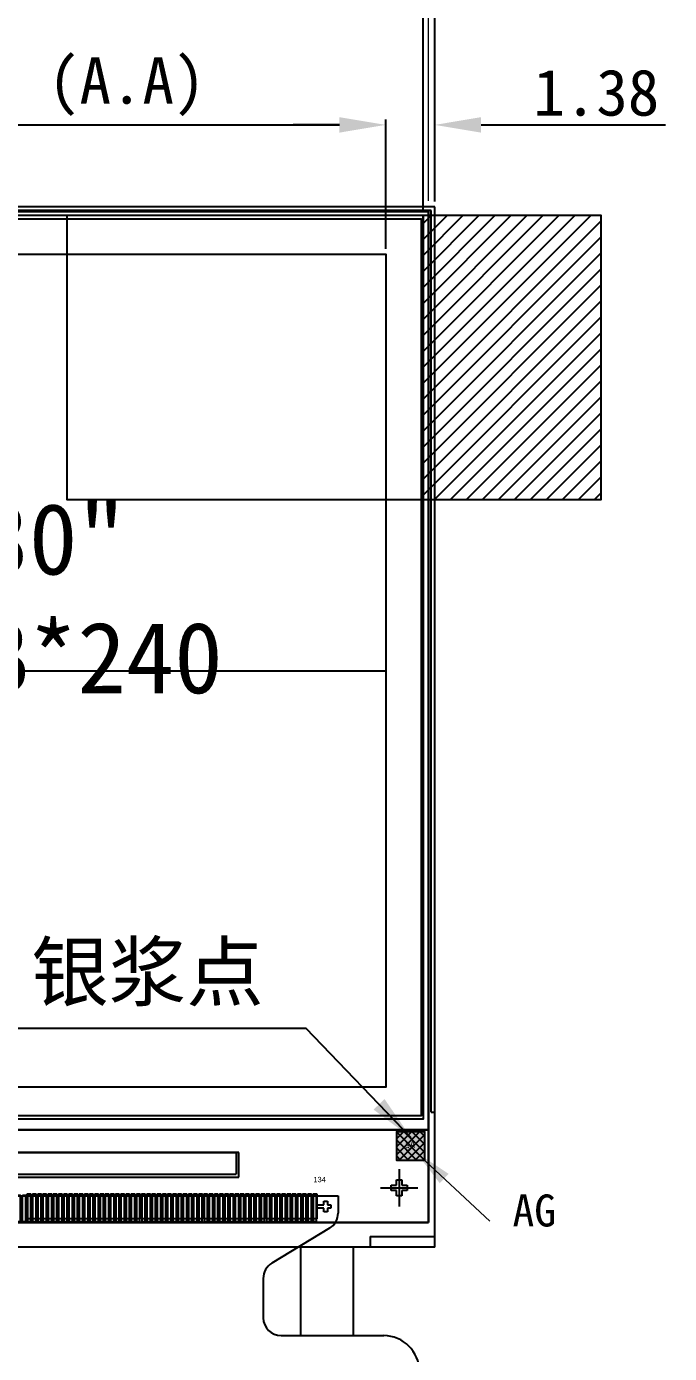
# Model space of a CAD drawing. Header units: millimetres. Extents: x 1344 to 1592, y 492 to 647.
# Drawn here: x 1395.15 to 1413.22, y 579 to 616.28 of the extents above; entities that cross this region are included whole.
import ezdxf
from ezdxf.lldxf.tags import DXFTag

# ---------------------------------------------------------------- set-up
doc = ezdxf.new("R2010")
doc.units = ezdxf.units.MM
for name, color, linetype in [('D.S.T', 170, 'Continuous'), ('dim', 3, 'Continuous'), ('FPC', 30, 'Continuous'), ('lcd', 4, 'Continuous')]:
    doc.layers.add(name, color=color, linetype=linetype)
doc.styles.get("Standard").update_dxf_attribs({"font": 'txt', "bigfont": 'gbcbig.shx'})
doc.styles.add('TITLE', font='arial.ttf')
doc.styles.add('宋', font='SimSun.ttf')
doc.styles.add('宋体', font='SimSun.ttf')
tags = doc.linetypes.add('CENTER', pattern=[2, 1.25, -0.25, 0.25, -0.25]).pattern_tags.tags
tags[10:11] = [DXFTag(74, 4), DXFTag(75, 0), DXFTag(340, '0'), DXFTag(46, 0.0), DXFTag(50, 0.0), DXFTag(44, 0.0), DXFTag(45, 0.0)]
tags[8:9] = [DXFTag(74, 4), DXFTag(75, 0), DXFTag(340, '0'), DXFTag(46, 0.0), DXFTag(50, 0.0), DXFTag(44, 0.0), DXFTag(45, 0.0)]
tags[6:7] = [DXFTag(74, 4), DXFTag(75, 0), DXFTag(340, '0'), DXFTag(46, 0.0), DXFTag(50, 0.0), DXFTag(44, 0.0), DXFTag(45, 0.0)]
tags[4:5] = [DXFTag(74, 4), DXFTag(75, 0), DXFTag(340, '0'), DXFTag(46, 0.0), DXFTag(50, 0.0), DXFTag(44, 0.0), DXFTag(45, 0.0)]
doc.dimstyles.new('ISO-25$7', dxfattribs={"dimscale": 0.5, "dimtxt": 2.5, "dimasz": 2, "dimexe": 1.25, "dimexo": 0.625, "dimtad": 0, "dimdsep": 46, "dimtxsty": 'TITLE', "dimcen": 2.5, "dimclrd": 7, "dimclre": 256, "dimclrt": 7, "dimadec": 0, "dimazin": 0, "dimtfac": 1, "dimtmove": 0, "dimatfit": 0, "dimfxl": 1, "dimlwd": 9, "dimlwe": 9, "dimarcsym": 0})
doc.dimstyles.get("Standard").update_dxf_attribs({"dimtxt": 3, "dimasz": 1.5, "dimexe": 0.3, "dimexo": 0.3, "dimgap": 0.5, "dimtad": 1, "dimtoh": 1, "dimdsep": 46, "dimtxsty": 'Standard', "dimcen": 0.5, "dimclrd": 2, "dimclre": 3, "dimclrt": 6, "dimadec": 1, "dimazin": 0, "dimtfac": 1, "dimtofl": 0, "dimtmove": 0, "dimatfit": 3, "dimfxl": 1, "dimtolj": 1, "dimtzin": 0, "dimarcsym": 0})
doc.dimstyles.new('标准', dxfattribs={"dimtxt": 1.8, "dimasz": 1.5, "dimexe": 0.5, "dimexo": 0.4, "dimgap": 0.1, "dimtad": 1, "dimzin": 1, "dimdsep": 46, "dimtxsty": '宋体', "dimblk": 'CLOSEDBLANK', "dimcen": 0.09, "dimclrd": 96, "dimclre": 96, "dimclrt": 3, "dimadec": 0, "dimazin": 0, "dimtfac": 1, "dimtofl": 0, "dimtmove": 0, "dimatfit": 1, "dimldrblk": 'CLOSEDBLANK', "dimfxl": 1, "dimtolj": 1, "dimlwd": 0, "dimlwe": 0, "dimarcsym": 0})

# ---------------------------------------------------------------- blocks, each defined once
blk = doc.blocks.new('*D8')
at = {"layer": 'Defpoints', "color": 0, "transparency": 16777216}
for p in [(1405.248, 613.519), (1381.848, 609.883), (1405.248, 609.883)]:
    blk.add_point(p, dxfattribs=at)
at = {"layer": 'dim', "color": 3, "lineweight": -2, "transparency": 16777216}
for p, q in [((1381.848, 610.033), (1381.848, 613.669)), ((1405.248, 610.033), (1405.248, 613.669))]:
    blk.add_line(p, q, dxfattribs=at)
at = {"layer": 'dim', "color": 2, "lineweight": -2, "transparency": 16777216}
blk.add_line((1383.148, 613.519), (1403.948, 613.519), dxfattribs=at)
at = {"layer": 'dim', "color": 2, "transparency": 16777216}
for points in [[(1383.148, 613.736), (1383.148, 613.302), (1381.848, 613.519)], [(1403.948, 613.736), (1403.948, 613.302), (1405.248, 613.519)]]:
    blk.add_solid(points, dxfattribs=at)
at = {"layer": 'dim', "color": 3, "transparency": 16777216, "insert": (1393.548, 614.592), "char_height": 1.3, "attachment_point": 5, "style": '宋体'}
blk.add_mtext('\\A1;23.40 LCD (A.A)', dxfattribs=at)
blk = doc.blocks.new('*D9')
at = {"layer": 'Defpoints', "color": 0, "transparency": 16777216}
for p in [(1406.628, 623.52), (1380.468, 611.213), (1406.628, 611.213)]:
    blk.add_point(p, dxfattribs=at)
at = {"layer": 'dim', "color": 3, "lineweight": -2, "transparency": 16777216}
for p, q in [((1380.468, 611.363), (1380.468, 623.67)), ((1406.628, 611.363), (1406.628, 623.67))]:
    blk.add_line(p, q, dxfattribs=at)
at = {"layer": 'dim', "color": 2, "lineweight": -2, "transparency": 16777216}
blk.add_line((1381.768, 623.52), (1405.328, 623.52), dxfattribs=at)
at = {"layer": 'dim', "color": 2, "transparency": 16777216}
for points in [[(1381.768, 623.736), (1381.768, 623.303), (1380.468, 623.52)], [(1405.328, 623.736), (1405.328, 623.303), (1406.628, 623.52)]]:
    blk.add_solid(points, dxfattribs=at)
at = {"layer": 'dim', "color": 3, "transparency": 16777216, "insert": (1392.388, 624.593), "char_height": 1.3, "attachment_point": 5, "style": '宋体'}
blk.add_mtext('\\A1;26.16%%P0.2 (BL)', dxfattribs=at)
blk = doc.blocks.new('*D13')
at = {"layer": 'Defpoints', "color": 0, "transparency": 16777216}
for p in [(1406.628, 613.519), (1406.628, 611.213), (1405.248, 609.883)]:
    blk.add_point(p, dxfattribs=at)
at = {"layer": 'dim', "color": 3, "lineweight": -2, "transparency": 16777216}
for p, q in [((1405.248, 610.033), (1405.248, 613.669)), ((1406.628, 611.363), (1406.628, 613.669))]:
    blk.add_line(p, q, dxfattribs=at)
at = {"layer": 'dim', "color": 2, "lineweight": -2, "transparency": 16777216}
for p, q in [((1403.948, 613.519), (1402.648, 613.519)), ((1407.928, 613.519), (1413.108, 613.519))]:
    blk.add_line(p, q, dxfattribs=at)
at = {"layer": 'dim', "color": 2, "transparency": 16777216}
for points in [[(1403.948, 613.736), (1403.948, 613.302), (1405.248, 613.519)], [(1407.928, 613.736), (1407.928, 613.302), (1406.628, 613.519)]]:
    blk.add_solid(points, dxfattribs=at)
at = {"layer": 'dim', "color": 3, "transparency": 16777216, "insert": (1411.168, 614.419), "char_height": 1.3, "attachment_point": 5, "style": '宋体'}
blk.add_mtext('\\A1;1.38', dxfattribs=at)
blk = doc.blocks.new('*D15')
at = {"layer": 'Defpoints', "color": 0, "transparency": 16777216}
for p in [(1406.298, 616.812), (1380.798, 610.983), (1406.298, 610.983)]:
    blk.add_point(p, dxfattribs=at)
at = {"layer": 'dim', "color": 3, "lineweight": -2, "transparency": 16777216}
for p, q in [((1380.798, 611.133), (1380.798, 616.962)), ((1406.298, 611.133), (1406.298, 616.962))]:
    blk.add_line(p, q, dxfattribs=at)
at = {"layer": 'dim', "color": 2, "lineweight": -2, "transparency": 16777216}
blk.add_line((1382.098, 616.812), (1404.998, 616.812), dxfattribs=at)
at = {"layer": 'dim', "color": 2, "transparency": 16777216}
for points in [[(1382.098, 617.029), (1382.098, 616.595), (1380.798, 616.812)], [(1404.998, 617.029), (1404.998, 616.595), (1406.298, 616.812)]]:
    blk.add_solid(points, dxfattribs=at)
at = {"layer": 'dim', "color": 3, "transparency": 16777216, "insert": (1393.548, 617.885), "char_height": 1.3, "attachment_point": 5, "style": '宋体'}
blk.add_mtext('\\A1;25.50%%P0.2 (POL)', dxfattribs=at)
blk = doc.blocks.new('*D17')
at = {"layer": 'Defpoints', "color": 0, "transparency": 16777216}
for p in [(1406.628, 616.812), (1406.628, 611.213), (1406.298, 610.983)]:
    blk.add_point(p, dxfattribs=at)
at = {"layer": 'dim', "color": 2, "lineweight": -2, "transparency": 16777216}
for p, q in [((1404.998, 616.812), (1403.698, 616.812)), ((1407.928, 616.812), (1413.223, 616.812))]:
    blk.add_line(p, q, dxfattribs=at)
at = {"layer": 'dim', "color": 3, "lineweight": -2, "transparency": 16777216}
for p, q in [((1406.298, 611.133), (1406.298, 616.962)), ((1406.628, 611.363), (1406.628, 616.962))]:
    blk.add_line(p, q, dxfattribs=at)
at = {"layer": 'dim', "color": 2, "transparency": 16777216}
for points in [[(1404.998, 617.029), (1404.998, 616.595), (1406.298, 616.812)], [(1407.928, 617.029), (1407.928, 616.595), (1406.628, 616.812)]]:
    blk.add_solid(points, dxfattribs=at)
at = {"layer": 'dim', "color": 3, "transparency": 16777216, "insert": (1411.225, 617.712), "char_height": 1.3, "attachment_point": 5, "style": '宋体'}
blk.add_mtext('\\A1;0.33', dxfattribs=at)
blk = doc.blocks.new('*D19')
at = {"color": 2, "lineweight": 0, "transparency": 16777216}
for p, q in [((1380.648, 611.383), (1380.648, 620.527)), ((1406.448, 611.383), (1406.448, 620.527)), ((1382.148, 620.227), (1404.948, 620.227))]:
    blk.add_line(p, q, dxfattribs=at)
at = {"color": 2, "transparency": 16777216}
for points in [[(1382.148, 620.477), (1382.148, 619.977), (1380.648, 620.227)], [(1404.948, 620.477), (1404.948, 619.977), (1406.448, 620.227)]]:
    blk.add_solid(points, dxfattribs=at)
at = {"layer": 'Defpoints', "color": 0, "transparency": 16777216}
for p in [(1406.448, 620.227), (1380.648, 611.083), (1406.448, 611.083)]:
    blk.add_point(p, dxfattribs=at)
at = {"color": 3, "transparency": 16777216, "insert": (1393.548, 621.25), "char_height": 1.3, "attachment_point": 5, "style": '宋体'}
blk.add_mtext('\\A1;25.80%%P0.2 (LCD)', dxfattribs=at)
blk = doc.blocks.new('_ClosedBlank')
at = {"color": 0, "linetype": 'ByBlock', "lineweight": -2}
for p, q in [((-1, 0.167), (0, 0)), ((-1, 0.167), (-1, -0.167)), ((0, 0), (-1, -0.167))]:
    blk.add_line(p, q, dxfattribs=at)
blk = doc.blocks.new('*U31')
at = {"layer": 'FPC', "color": 2}
blk.add_lwpolyline([(-0.04, 0.375), (0.04, 0.375), (0.04, -0.375), (-0.04, -0.375)], close=True, dxfattribs=at)
blk = doc.blocks.new('*U32')
at = {"layer": 'FPC', "color": 0, "linetype": 'ByBlock', "lineweight": -2, "transparency": 16777216}
for p in [(0, 0), (0.146, 0), (0.292, 0), (0.438, 0), (0.584, 0), (0.73, 0), (0.876, 0), (1.022, 0), (1.168, 0), (1.314, 0), (1.46, 0), (1.606, 0), (1.752, 0), (1.898, 0), (2.044, 0), (2.19, 0), (2.336, 0), (2.482, 0), (2.628, 0), (2.774, 0), (2.92, 0), (3.066, 0), (3.212, 0), (3.358, 0), (3.504, 0), (3.65, 0), (3.796, 0), (3.942, 0), (4.088, 0), (4.234, 0), (4.38, 0), (4.526, 0), (4.672, 0), (4.818, 0), (4.964, 0), (5.11, 0), (5.256, 0), (5.402, 0), (5.548, 0), (5.694, 0), (5.84, 0), (5.986, 0), (6.132, 0), (6.278, 0), (6.424, 0), (6.57, 0), (6.716, 0), (6.862, 0), (7.008, 0), (7.154, 0), (7.3, 0), (7.446, 0), (7.592, 0), (7.738, 0), (7.884, 0), (8.03, 0), (8.176, 0), (8.322, 0), (8.468, 0), (8.614, 0), (8.76, 0), (8.906, 0), (9.052, 0), (9.198, 0), (9.344, 0), (9.49, 0), (9.636, 0), (9.782, 0), (9.928, 0), (10.074, 0), (10.22, 0), (10.366, 0), (10.512, 0), (10.658, 0), (10.804, 0), (10.95, 0), (11.096, 0), (11.242, 0), (11.388, 0), (11.534, 0), (11.68, 0), (11.826, 0), (11.972, 0), (12.118, 0), (12.264, 0), (12.41, 0), (12.556, 0), (12.702, 0), (12.848, 0), (12.994, 0), (13.14, 0), (13.286, 0), (13.432, 0), (13.578, 0), (13.724, 0), (13.87, 0), (14.016, 0), (14.162, 0), (14.308, 0), (14.454, 0), (14.6, 0), (14.746, 0), (14.892, 0), (15.038, 0), (15.184, 0), (15.33, 0), (15.476, 0), (15.622, 0), (15.768, 0), (15.914, 0), (16.06, 0), (16.206, 0), (16.352, 0), (16.498, 0), (16.644, 0), (16.79, 0), (16.936, 0), (17.082, 0), (17.228, 0), (17.374, 0), (17.52, 0), (17.666, 0), (17.812, 0), (17.958, 0), (18.104, 0), (18.25, 0), (18.396, 0), (18.542, 0), (18.688, 0), (18.834, 0), (18.98, 0), (19.126, 0), (19.272, 0), (19.418, 0)]:
    blk.add_blockref('*U31', p, dxfattribs=at)

msp = doc.modelspace()

# ---------------------------------------------------------------- hatches: boundary and pattern name
h = msp.add_hatch()
h.set_pattern_fill('ANSI31', color=3, scale=0.1, style=0)
h.set_pattern_definition([(45, (152.34845, -22.21564), (-0.2245064, 0.2245064), [])])
h.paths.add_polyline_path([(1411.298, 610.983), (1406.298, 610.983), (1406.298, 602.983), (1411.298, 602.983)])
h = msp.add_hatch()
h.set_pattern_fill('ANSI37', color=4, scale=0.05, style=0)
h.set_pattern_definition([(45, (1337.95719, 494.98773), (-0.1122532, 0.1122532), []), (135, (1337.95719, 494.98773), (-0.1122532, -0.1122532), [])])
h.paths.add_polyline_path([(1406.348, 584.433), (1406.348, 585.233), (1405.548, 585.233), (1405.548, 584.433)])
at = {"layer": 'lcd'}
h = msp.add_hatch(color=2, dxfattribs=at)
h.paths.add_polyline_path([(1405.548, 585.233), (1406.348, 585.233), (1406.348, 584.433), (1405.548, 584.433)])
h.paths.add_polyline_path([(1406.121, 585.028), (1405.802, 585.028), (1405.802, 584.692), (1406.121, 584.692)], flags=24)

# ---------------------------------------------------------------- linework, layer by layer
for p, q in [((1406.628, 611.213), (1380.468, 611.213)), ((1406.528, 611.113), (1380.568, 611.113)), ((1406.528, 585.783), (1406.528, 611.113)), ((1406.628, 581.993), (1406.628, 611.213)), ((1406.628, 581.993), (1406.628, 611.213)), ((1406.528, 585.783), (1406.628, 585.783)), ((1386.048, 584.649), (1401.048, 584.649)), ((1401.048, 584.649), (1401.048, 584.041)), ((1386.048, 584.041), (1401.048, 584.041)), ((1406.628, 581.993), (1380.468, 581.993)), ((1404.808, 582.293), (1404.808, 581.993)), ((1404.808, 582.293), (1406.628, 582.293))]:
    msp.add_line(p, q)
at = {"color": 0}
msp.add_line((1406.628, 581.993), (1406.628, 611.143), dxfattribs=at)
msp.add_line((1406.628, 581.993), (1406.628, 611.143), dxfattribs=at)
msp.add_line((1406.628, 581.993), (1406.628, 611.143), dxfattribs=at)
at = {"color": 4, "linetype": 'CENTER'}
msp.add_line((1381.848, 598.183), (1405.248, 598.183), dxfattribs=at)
at = {"color": 4}
for p, q in [((1406.448, 585.283), (1380.648, 585.283)), ((1401.125, 584.653), (1385.97, 584.653)), ((1401.125, 583.955), (1401.125, 584.653)), ((1405.623, 584.183), (1405.623, 583.133)), ((1385.97, 583.955), (1401.125, 583.955)), ((1405.548, 583.733), (1405.548, 583.883)), ((1405.548, 583.883), (1405.698, 583.883)), ((1405.548, 583.733), (1405.548, 583.883)), ((1405.548, 583.883), (1405.698, 583.883)), ((1405.698, 583.883), (1405.698, 583.733)), ((1405.698, 583.883), (1405.698, 583.733)), ((1395.176, 583.483), (1395.278, 583.483)), ((1395.176, 582.783), (1395.176, 583.483)), ((1395.278, 583.483), (1395.278, 582.783)), ((1395.322, 583.483), (1395.424, 583.483)), ((1395.322, 582.783), (1395.322, 583.483)), ((1395.424, 583.483), (1395.424, 582.783)), ((1395.468, 583.483), (1395.57, 583.483)), ((1395.468, 582.783), (1395.468, 583.483)), ((1395.57, 583.483), (1395.57, 582.783)), ((1395.614, 583.483), (1395.716, 583.483)), ((1395.614, 582.783), (1395.614, 583.483)), ((1395.716, 583.483), (1395.716, 582.783)), ((1395.76, 583.483), (1395.862, 583.483)), ((1395.76, 582.783), (1395.76, 583.483)), ((1395.862, 583.483), (1395.862, 582.783)), ((1395.906, 583.483), (1396.008, 583.483)), ((1395.906, 582.783), (1395.906, 583.483)), ((1396.008, 583.483), (1396.008, 582.783)), ((1396.052, 583.483), (1396.154, 583.483)), ((1396.052, 582.783), (1396.052, 583.483)), ((1396.154, 583.483), (1396.154, 582.783)), ((1396.198, 583.483), (1396.3, 583.483)), ((1396.198, 582.783), (1396.198, 583.483)), ((1396.3, 583.483), (1396.3, 582.783)), ((1396.344, 583.483), (1396.446, 583.483)), ((1396.344, 582.783), (1396.344, 583.483)), ((1396.446, 583.483), (1396.446, 582.783)), ((1396.49, 583.483), (1396.592, 583.483)), ((1396.49, 582.783), (1396.49, 583.483)), ((1396.592, 583.483), (1396.592, 582.783)), ((1396.636, 583.483), (1396.738, 583.483)), ((1396.636, 582.783), (1396.636, 583.483)), ((1396.738, 583.483), (1396.738, 582.783)), ((1396.782, 583.483), (1396.884, 583.483)), ((1396.782, 582.783), (1396.782, 583.483)), ((1396.884, 583.483), (1396.884, 582.783)), ((1396.928, 583.483), (1397.03, 583.483)), ((1396.928, 582.783), (1396.928, 583.483)), ((1397.03, 583.483), (1397.03, 582.783)), ((1397.074, 583.483), (1397.176, 583.483)), ((1397.074, 582.783), (1397.074, 583.483)), ((1397.176, 583.483), (1397.176, 582.783)), ((1397.22, 583.483), (1397.322, 583.483)), ((1397.22, 582.783), (1397.22, 583.483)), ((1397.322, 583.483), (1397.322, 582.783)), ((1397.366, 583.483), (1397.468, 583.483)), ((1397.366, 582.783), (1397.366, 583.483)), ((1397.468, 583.483), (1397.468, 582.783)), ((1397.512, 583.483), (1397.614, 583.483)), ((1397.512, 582.783), (1397.512, 583.483)), ((1397.614, 583.483), (1397.614, 582.783)), ((1397.658, 583.483), (1397.76, 583.483)), ((1397.658, 582.783), (1397.658, 583.483)), ((1397.76, 583.483), (1397.76, 582.783)), ((1397.804, 583.483), (1397.906, 583.483)), ((1397.804, 582.783), (1397.804, 583.483)), ((1397.906, 583.483), (1397.906, 582.783)), ((1397.95, 583.483), (1398.052, 583.483)), ((1397.95, 582.783), (1397.95, 583.483)), ((1398.052, 583.483), (1398.052, 582.783)), ((1398.096, 583.483), (1398.198, 583.483)), ((1398.096, 582.783), (1398.096, 583.483)), ((1398.198, 583.483), (1398.198, 582.783)), ((1398.242, 583.483), (1398.344, 583.483)), ((1398.242, 582.783), (1398.242, 583.483)), ((1398.344, 583.483), (1398.344, 582.783)), ((1398.388, 583.483), (1398.49, 583.483)), ((1398.388, 582.783), (1398.388, 583.483)), ((1398.49, 583.483), (1398.49, 582.783)), ((1398.534, 583.483), (1398.636, 583.483)), ((1398.534, 582.783), (1398.534, 583.483)), ((1398.636, 583.483), (1398.636, 582.783)), ((1398.68, 583.483), (1398.782, 583.483)), ((1398.68, 582.783), (1398.68, 583.483)), ((1398.782, 583.483), (1398.782, 582.783)), ((1398.826, 583.483), (1398.928, 583.483)), ((1398.826, 582.783), (1398.826, 583.483)), ((1398.928, 583.483), (1398.928, 582.783)), ((1398.972, 583.483), (1399.074, 583.483)), ((1398.972, 582.783), (1398.972, 583.483)), ((1399.074, 583.483), (1399.074, 582.783)), ((1399.118, 583.483), (1399.22, 583.483)), ((1399.118, 582.783), (1399.118, 583.483)), ((1399.22, 583.483), (1399.22, 582.783)), ((1399.264, 583.483), (1399.366, 583.483)), ((1399.264, 582.783), (1399.264, 583.483)), ((1399.366, 583.483), (1399.366, 582.783)), ((1399.41, 583.483), (1399.512, 583.483)), ((1399.41, 582.783), (1399.41, 583.483)), ((1399.512, 583.483), (1399.512, 582.783)), ((1399.556, 583.483), (1399.658, 583.483)), ((1399.556, 582.783), (1399.556, 583.483)), ((1399.658, 583.483), (1399.658, 582.783)), ((1399.702, 583.483), (1399.804, 583.483)), ((1399.702, 582.783), (1399.702, 583.483)), ((1399.804, 583.483), (1399.804, 582.783)), ((1399.848, 583.483), (1399.95, 583.483)), ((1399.848, 582.783), (1399.848, 583.483)), ((1399.95, 583.483), (1399.95, 582.783)), ((1399.994, 583.483), (1400.096, 583.483)), ((1399.994, 582.783), (1399.994, 583.483)), ((1400.096, 583.483), (1400.096, 582.783)), ((1400.14, 583.483), (1400.242, 583.483)), ((1400.14, 582.783), (1400.14, 583.483)), ((1400.242, 583.483), (1400.242, 582.783)), ((1400.286, 583.483), (1400.388, 583.483)), ((1400.286, 582.783), (1400.286, 583.483)), ((1400.388, 583.483), (1400.388, 582.783)), ((1400.432, 583.483), (1400.534, 583.483)), ((1400.432, 582.783), (1400.432, 583.483)), ((1400.534, 583.483), (1400.534, 582.783)), ((1400.578, 583.483), (1400.68, 583.483)), ((1400.578, 582.783), (1400.578, 583.483)), ((1400.68, 583.483), (1400.68, 582.783)), ((1400.724, 583.483), (1400.826, 583.483)), ((1400.724, 582.783), (1400.724, 583.483)), ((1400.826, 583.483), (1400.826, 582.783)), ((1400.87, 583.483), (1400.972, 583.483)), ((1400.87, 582.783), (1400.87, 583.483)), ((1400.972, 583.483), (1400.972, 582.783)), ((1401.016, 583.483), (1401.118, 583.483)), ((1401.016, 582.783), (1401.016, 583.483)), ((1401.118, 583.483), (1401.118, 582.783)), ((1401.162, 583.483), (1401.264, 583.483)), ((1401.162, 582.783), (1401.162, 583.483)), ((1401.264, 583.483), (1401.264, 582.783)), ((1401.308, 583.483), (1401.41, 583.483)), ((1401.308, 582.783), (1401.308, 583.483)), ((1401.41, 583.483), (1401.41, 582.783)), ((1401.454, 583.483), (1401.556, 583.483)), ((1401.454, 582.783), (1401.454, 583.483)), ((1401.556, 583.483), (1401.556, 582.783)), ((1401.6, 583.483), (1401.702, 583.483)), ((1401.6, 582.783), (1401.6, 583.483)), ((1401.702, 583.483), (1401.702, 582.783)), ((1401.746, 583.483), (1401.848, 583.483)), ((1401.746, 582.783), (1401.746, 583.483)), ((1401.848, 583.483), (1401.848, 582.783)), ((1401.892, 583.483), (1401.994, 583.483)), ((1401.892, 582.783), (1401.892, 583.483)), ((1401.994, 583.483), (1401.994, 582.783)), ((1402.038, 583.483), (1402.14, 583.483)), ((1402.038, 582.783), (1402.038, 583.483)), ((1402.14, 583.483), (1402.14, 582.783)), ((1402.184, 583.483), (1402.286, 583.483)), ((1402.184, 582.783), (1402.184, 583.483)), ((1402.286, 583.483), (1402.286, 582.783)), ((1402.33, 583.483), (1402.432, 583.483)), ((1402.33, 582.783), (1402.33, 583.483)), ((1402.432, 583.483), (1402.432, 582.783)), ((1402.476, 583.483), (1402.578, 583.483)), ((1402.476, 582.783), (1402.476, 583.483)), ((1402.578, 583.483), (1402.578, 582.783)), ((1402.622, 583.483), (1402.724, 583.483)), ((1402.622, 582.783), (1402.622, 583.483)), ((1402.724, 583.483), (1402.724, 582.783)), ((1402.768, 583.483), (1402.87, 583.483)), ((1402.768, 582.783), (1402.768, 583.483)), ((1402.87, 583.483), (1402.87, 582.783)), ((1402.914, 583.483), (1403.016, 583.483)), ((1402.914, 582.783), (1402.914, 583.483)), ((1403.016, 583.483), (1403.016, 582.783)), ((1403.06, 583.483), (1403.162, 583.483)), ((1403.06, 582.783), (1403.06, 583.483)), ((1403.162, 583.483), (1403.162, 582.783)), ((1403.206, 583.483), (1403.308, 583.483)), ((1403.206, 582.783), (1403.206, 583.483)), ((1403.308, 583.483), (1403.308, 582.783)), ((1405.098, 583.658), (1406.148, 583.658)), ((1405.398, 583.583), (1405.398, 583.733)), ((1405.398, 583.733), (1405.548, 583.733)), ((1405.398, 583.733), (1405.548, 583.733)), ((1405.548, 583.583), (1405.398, 583.583)), ((1405.548, 583.433), (1405.548, 583.583)), ((1405.698, 583.433), (1405.548, 583.433)), ((1405.698, 583.733), (1405.848, 583.733)), ((1405.698, 583.733), (1405.848, 583.733)), ((1405.848, 583.583), (1405.698, 583.583)), ((1405.698, 583.583), (1405.698, 583.433)), ((1405.848, 583.733), (1405.848, 583.583)), ((1403.308, 583.183), (1403.508, 583.183)), ((1403.508, 583.083), (1403.308, 583.083)), ((1403.508, 583.283), (1403.608, 583.283)), ((1403.508, 583.183), (1403.508, 583.283)), ((1403.508, 582.983), (1403.508, 583.083)), ((1403.608, 583.283), (1403.608, 583.183)), ((1403.608, 583.183), (1403.708, 583.183)), ((1403.608, 583.083), (1403.608, 582.983)), ((1403.708, 583.083), (1403.608, 583.083)), ((1403.708, 583.183), (1403.708, 583.083)), ((1395.278, 582.783), (1395.176, 582.783)), ((1395.424, 582.783), (1395.322, 582.783)), ((1395.57, 582.783), (1395.468, 582.783)), ((1395.716, 582.783), (1395.614, 582.783)), ((1395.862, 582.783), (1395.76, 582.783)), ((1396.008, 582.783), (1395.906, 582.783)), ((1396.154, 582.783), (1396.052, 582.783)), ((1396.3, 582.783), (1396.198, 582.783)), ((1396.446, 582.783), (1396.344, 582.783)), ((1396.592, 582.783), (1396.49, 582.783)), ((1396.738, 582.783), (1396.636, 582.783)), ((1396.884, 582.783), (1396.782, 582.783)), ((1397.03, 582.783), (1396.928, 582.783)), ((1397.176, 582.783), (1397.074, 582.783)), ((1397.322, 582.783), (1397.22, 582.783)), ((1397.468, 582.783), (1397.366, 582.783)), ((1397.614, 582.783), (1397.512, 582.783)), ((1397.76, 582.783), (1397.658, 582.783)), ((1397.906, 582.783), (1397.804, 582.783)), ((1398.052, 582.783), (1397.95, 582.783)), ((1398.198, 582.783), (1398.096, 582.783)), ((1398.344, 582.783), (1398.242, 582.783)), ((1398.49, 582.783), (1398.388, 582.783)), ((1398.636, 582.783), (1398.534, 582.783)), ((1398.782, 582.783), (1398.68, 582.783)), ((1398.928, 582.783), (1398.826, 582.783)), ((1399.074, 582.783), (1398.972, 582.783)), ((1399.22, 582.783), (1399.118, 582.783)), ((1399.366, 582.783), (1399.264, 582.783)), ((1399.512, 582.783), (1399.41, 582.783)), ((1399.658, 582.783), (1399.556, 582.783)), ((1399.804, 582.783), (1399.702, 582.783)), ((1399.95, 582.783), (1399.848, 582.783)), ((1400.096, 582.783), (1399.994, 582.783)), ((1400.242, 582.783), (1400.14, 582.783)), ((1400.388, 582.783), (1400.286, 582.783)), ((1400.534, 582.783), (1400.432, 582.783)), ((1400.68, 582.783), (1400.578, 582.783)), ((1400.826, 582.783), (1400.724, 582.783)), ((1400.972, 582.783), (1400.87, 582.783)), ((1401.118, 582.783), (1401.016, 582.783)), ((1401.264, 582.783), (1401.162, 582.783)), ((1401.41, 582.783), (1401.308, 582.783)), ((1401.556, 582.783), (1401.454, 582.783)), ((1401.702, 582.783), (1401.6, 582.783)), ((1401.848, 582.783), (1401.746, 582.783)), ((1401.994, 582.783), (1401.892, 582.783)), ((1402.14, 582.783), (1402.038, 582.783)), ((1402.286, 582.783), (1402.184, 582.783)), ((1402.432, 582.783), (1402.33, 582.783)), ((1402.578, 582.783), (1402.476, 582.783)), ((1402.724, 582.783), (1402.622, 582.783)), ((1402.87, 582.783), (1402.768, 582.783)), ((1403.016, 582.783), (1402.914, 582.783)), ((1403.162, 582.783), (1403.06, 582.783)), ((1403.308, 582.783), (1403.206, 582.783)), ((1403.608, 582.983), (1403.508, 582.983))]:
    msp.add_line(p, q, dxfattribs=at)
for points in [[(1406.448, 582.683), (1406.448, 611.083), (1380.648, 611.083), (1380.648, 582.683)], [(1405.248, 586.483), (1381.848, 586.483), (1381.848, 609.883), (1405.248, 609.883)], [(1405.548, 584.433), (1406.348, 584.433), (1406.348, 585.233), (1405.548, 585.233)]]:
    msp.add_lwpolyline(points, close=True, dxfattribs=at)
at = {"color": 3}
for points in [[(1396.298, 610.983), (1411.298, 610.983), (1411.298, 602.983), (1396.298, 602.983)], [(1406.298, 610.983), (1411.298, 610.983), (1411.298, 602.983), (1406.298, 602.983)]]:
    msp.add_lwpolyline(points, close=True, dxfattribs=at)
at = {"color": 2}
for points in [[(1402.849, 581.993), (1402.849, 579.503)], [(1402.849, 581.993), (1402.849, 579.503)], [(1404.336, 581.993), (1404.336, 579.503)], [(1404.336, 581.993), (1404.336, 579.503)]]:
    msp.add_lwpolyline(points, dxfattribs=at)
at = {"layer": 'D.S.T'}
msp.add_lwpolyline([(1380.848, 610.883), (1406.248, 610.883), (1406.248, 585.683), (1380.848, 585.683)], close=True, dxfattribs=at)
at = {"layer": 'FPC', "color": 30}
for p, q in [((1383.188, 583.433), (1403.908, 583.433)), ((1403.908, 583.433), (1403.908, 582.947)), ((1403.667, 582.52), (1402.049, 581.54)), ((1401.808, 581.112), (1401.808, 580.003)), ((1402.308, 579.503), (1405.192, 579.503))]:
    msp.add_line(p, q, dxfattribs=at)
at = {"layer": 'FPC', "color": 6}
msp.add_lwpolyline([(1380.798, 610.983), (1406.298, 610.983), (1406.298, 585.583), (1380.798, 585.583)], close=True, dxfattribs=at)
at = {"layer": 'FPC', "color": 30}
for centre, radius, start, end in [((1403.408, 582.947), 0.5, 301.2057, 0), ((1402.308, 581.112), 0.5, 121.2057, 180), ((1402.308, 580.003), 0.5, 180, 270), ((1405.192, 578.503), 1, 0, 90)]:
    msp.add_arc(centre, radius, start, end, dxfattribs=at)
at = {"layer": 'lcd'}
for p, q in [((1380.648, 611.083), (1406.448, 611.083)), ((1406.448, 611.083), (1406.448, 582.683)), ((1380.648, 585.283), (1406.448, 585.283)), ((1380.648, 585.283), (1406.448, 585.283)), ((1406.448, 582.683), (1380.648, 582.683))]:
    msp.add_line(p, q, dxfattribs=at)
for points in [[(1381.848, 609.883), (1405.248, 609.883), (1405.248, 586.483), (1381.848, 586.483)], [(1406.348, 585.233), (1405.548, 585.233), (1405.548, 584.433), (1406.348, 584.433)]]:
    msp.add_lwpolyline(points, close=True, dxfattribs=at)

# ---------------------------------------------------------------- block references
at = {"layer": 'FPC', "color": 2}
msp.add_blockref('*U32', (1383.839, 583.078), dxfattribs=at)

# ---------------------------------------------------------------- texts
at = {"color": 4, "insert": (1403.215, 583.812), "char_height": 0.15, "attachment_point": 7}
msp.add_mtext('{\\fArial|b0|i0|c0|p34;134}', dxfattribs=at)
at = {"layer": 'dim', "insert": (1410.036, 583.47), "char_height": 0.9, "attachment_point": 3, "style": '宋'}
msp.add_mtext_dynamic_manual_height_columns('{\\C3;AG}', width=1.77188, gutter_width=156.938, heights=[1.118], dxfattribs=at)
at = {"layer": 'FPC', "color": 6, "insert": (1395.287, 590.521), "char_height": 1.5963, "width": 24.54925, "attachment_point": 1, "style": '宋体'}
msp.add_mtext('银浆点', dxfattribs=at)
at = {"layer": 'lcd', "insert": (1385.694, 602.888), "char_height": 2.00104, "width": 24.62491, "attachment_point": 1, "style": '宋体'}
msp.add_mtext('    1.30"\\P240*RGB*240\\P    ', dxfattribs=at)
at = {"layer": 'lcd', "extrusion": (0, 0, -1), "insert": (1406.071, 584.978), "char_height": 0.2, "width": 0.09633, "attachment_point": 1, "text_direction": (-1, 0, 0), "style": '宋体'}
msp.add_mtext('Ag', dxfattribs=at)

# ---------------------------------------------------------------- dimensions: what is measured, and where the dimension line sits
at = {"color": 2}
dim = msp.add_linear_dim(base=(1406.448, 620.227), p1=(1380.648, 611.083), p2=(1406.448, 611.083), text='<>%%P0.2 (LCD)', dimstyle='标准', override={"dimtxt": 1.3, "dimexe": 0.3, "dimexo": 0.3, "dimgap": 0.2, "dimtoh": 1, "dimtxsty": '宋体', "dimsah": 1, "dimclrd": 2, "dimclre": 2}, dxfattribs=at)
dim.commit()
dim.dimension.update_dxf_attribs({"geometry": '*D19', "text_midpoint": (1393.548, 621.25)})
at = {"layer": 'dim'}
dim = msp.add_linear_dim(base=(1406.628, 623.52), p1=(1380.468, 611.213), p2=(1406.628, 611.213), text='26.16%%P0.2 (BL)', dimstyle='Standard', override={"dimscale": 0.5, "dimtxt": 2.6, "dimasz": 2.6, "dimexe": 0.3, "dimexo": 0.3, "dimzin": 0, "dimtxsty": '宋体', "dimcen": 0, "dimclrt": 3, "dimtp": 0, "dimtm": 0, "dimtzin": 0}, dxfattribs=at)
dim.commit()
dim.dimension.update_dxf_attribs({"geometry": '*D9', "text_midpoint": (1392.388, 623.52), "dimtype": 160})
for base, p1, p2, text, picture, middle in [((1406.298, 616.812), (1380.798, 610.983), (1406.298, 610.983), '<>%%P0.2 (POL)', '*D15', (1393.548, 617.885)), ((1405.248, 613.519), (1381.848, 609.883), (1405.248, 609.883), '<> LCD (A.A)', '*D8', (1393.548, 614.592))]:
    dim = msp.add_linear_dim(base=base, p1=p1, p2=p2, text=text, dimstyle='Standard', override={"dimscale": 0.5, "dimtxt": 2.6, "dimasz": 2.6, "dimexe": 0.3, "dimexo": 0.3, "dimzin": 0, "dimtxsty": '宋体', "dimcen": 0, "dimclrt": 3, "dimtp": 0, "dimtm": 0, "dimtzin": 0}, dxfattribs=at)
    dim.commit()
    dim.dimension.update_dxf_attribs({"geometry": picture, "text_midpoint": middle})
for base, p1, picture, middle in [((1406.628, 616.812), (1406.298, 610.983), '*D17', (1411.225, 617.712)), ((1406.628, 613.519), (1405.248, 609.883), '*D13', (1411.168, 614.419))]:
    dim = msp.add_linear_dim(base=base, p1=p1, p2=(1406.628, 611.213), dimstyle='Standard', override={"dimscale": 0.5, "dimtxt": 2.6, "dimasz": 2.6, "dimexe": 0.3, "dimexo": 0.3, "dimzin": 0, "dimtxsty": '宋体', "dimcen": 0, "dimclrt": 3, "dimtp": 0, "dimtm": 0, "dimtzin": 0}, dxfattribs=at)
    dim.commit()
    dim.dimension.update_dxf_attribs({"geometry": picture, "text_midpoint": middle})

# ---------------------------------------------------------------- leaders
for points, dimstyle, override in [([(1405.963, 585.065), (1403.01, 588.132), (1383.164, 588.132)], 'Standard', {"dimscale": 0.5, "dimtxt": 2.6, "dimasz": 2.6, "dimexe": 0.3, "dimexo": 0.3, "dimzin": 0, "dimtxsty": '宋体', "dimcen": 0, "dimclrt": 3, "dimtp": 0, "dimtm": 0, "dimtzin": 0}), ([(1406.087, 584.668), (1408.173, 582.721)], 'ISO-25$7', {"dimscale": 0.55, "dimexe": 0.8, "dimexo": 0.8, "dimzin": 1, "dimtxsty": '宋体', "dimclrd": 0, "dimclre": 0, "dimclrt": 0, "dimtofl": 0, "dimlwd": 13, "dimlwe": 13})]:
    msp.add_leader(points, dimstyle=dimstyle, override=override, dxfattribs=at)

doc.saveas('drawing.dxf')
